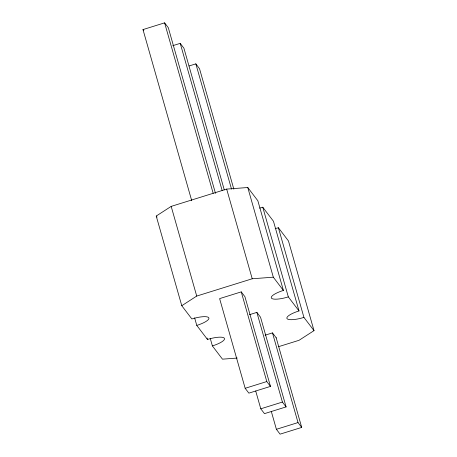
<?xml version="1.0" encoding="UTF-8"?>
<svg xmlns="http://www.w3.org/2000/svg" width="457" height="457" viewBox="0 0 457 457"><rect width="100%" height="100%" fill="white"/><g stroke="black" fill="none" stroke-linecap="round" stroke-linejoin="round"><path stroke-width="0.69" d="M237.234 358.054L222.473 359.162L212.391 345.92A15.167 3.799 -15.9 0 0 224.347 338.197A15.167 3.799 -15.9 0 0 207.472 339.46L196.778 325.413A15.167 3.799 -15.9 0 0 208.735 317.695A15.167 3.799 -15.9 0 0 191.86 318.957L181.777 305.716L156.231 216.041L171.181 206.387L226.678 189.095L247.774 187.519L257.851 200.754L283.397 290.435A15.167 3.799 -15.9 0 0 271.441 298.153A15.167 3.799 -15.9 0 0 288.316 296.89L299.009 310.937A15.167 3.799 -15.9 0 0 287.053 318.66A15.167 3.799 -15.9 0 0 303.928 317.398L314.01 330.639L299.067 340.288L278.759 346.617M181.777 305.716L196.721 296.062L252.224 278.77L273.315 277.193L283.397 290.435M191.74 200.726L142.99 29.585L164.611 22.85L168.302 27.694L215.493 193.357M172.792 45.671L180.229 43.358L183.914 48.202L224.278 189.901M189.084 65.968L195.842 63.86L199.526 68.704L233.847 189.187M241.25 291.88L219.623 298.615L245.169 388.296L248.859 393.14L270.481 386.399L244.935 296.724L241.25 291.88L266.791 381.555L270.481 386.399M249.431 314.702L256.863 312.388L260.547 317.232L286.093 406.907L264.472 413.642L260.781 408.798L255.714 391.003M265.043 335.209L272.475 332.89L276.291 337.906M245.169 388.296L266.791 381.555M260.781 408.798L282.409 402.063L286.093 406.907M276.399 429.306L298.021 422.571L301.706 427.415L280.084 434.15L276.399 429.306L271.327 411.506M142.99 29.585L143.806 30.665M259.587 208.112A15.167 3.799 -15.9 0 0 262.769 207.215L273.469 221.262L299.009 310.937M275.2 228.62A15.167 3.799 -15.9 0 0 278.387 227.723L288.464 240.959L314.01 330.639M156.231 216.041L157.071 217.144M278.387 227.723L303.928 317.398M262.769 207.215L288.316 296.89M247.774 187.519L273.315 277.193M276.165 337.734L301.706 427.415M195.842 63.86L231.528 189.135M272.475 332.89L298.021 422.571M226.678 189.095L252.224 278.77M180.229 43.358L222.153 190.535M256.863 312.388L282.409 402.063M164.611 22.85L213.168 193.305M210.243 338.391L212.391 345.92M171.181 206.387L196.721 296.062M207.084 338.094L207.472 339.46M194.631 317.883L196.778 325.413"/></g></svg>
